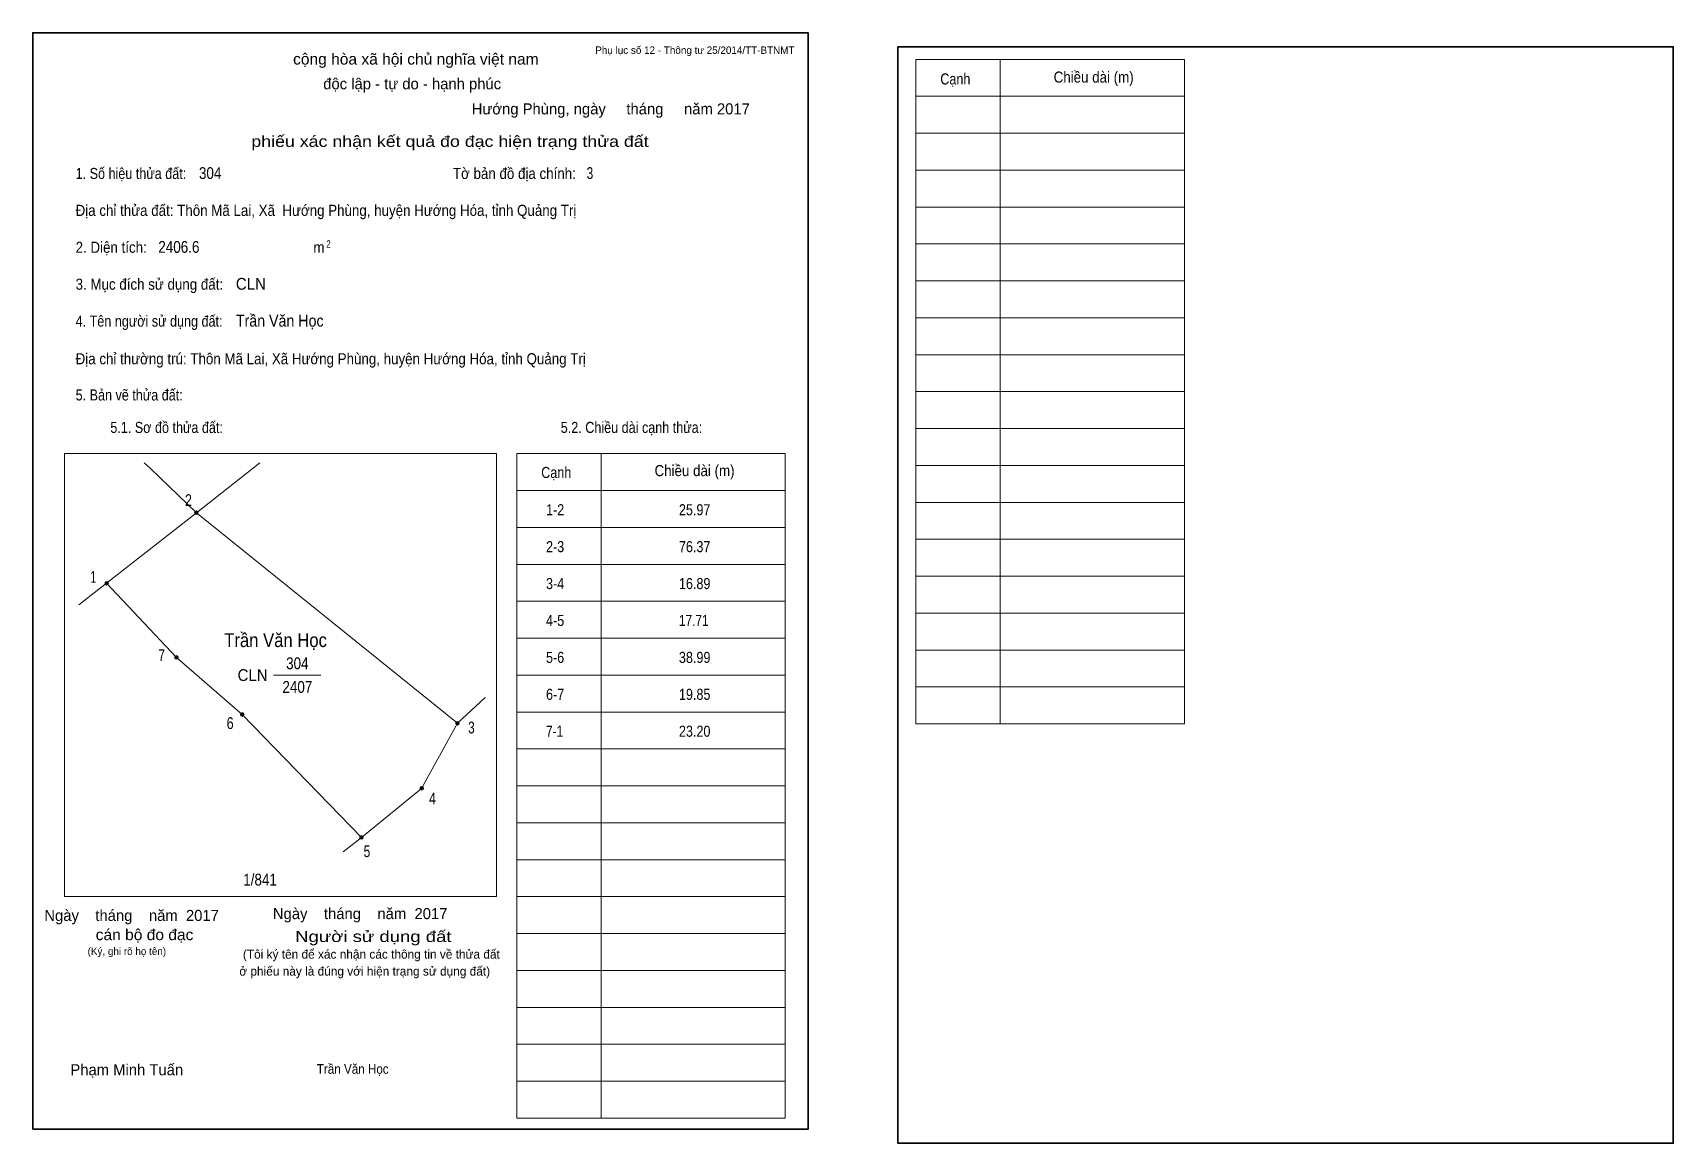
# Model space of a CAD drawing. Header units: centimetres. Extents: x 0 to 44.4, y -0.4 to 29.7.
import ezdxf
from ezdxf.enums import TextEntityAlignment as Align

# ---------------------------------------------------------------- set-up
doc = ezdxf.new("R2010")
doc.units = ezdxf.units.CM
doc.header["$LTSCALE"] = 0.12
for name, color, linetype in [('2', 7, 'Continuous'), ('30', 7, 'Continuous'), ('34', 7, 'Continuous')]:
    doc.layers.add(name, color=color, linetype=linetype)
for name, color, linetype, lineweight in [('32', 7, 'Continuous', 13), ('33', 7, 'Continuous', 13), ('6', 7, 'Continuous', 13), ('63', 7, 'Continuous', 13)]:
    doc.layers.add(name, color=color, linetype=linetype, lineweight=lineweight)

msp = doc.modelspace()

# ---------------------------------------------------------------- hatches: boundary and pattern name
at = {"layer": '32'}
for points in [[(4.4797, 16.6968, 1), (4.3797, 16.6968, 1)], [(2.05, 14.7904, 1), (1.95, 14.7904, 1)], [(3.9386, 12.7793, 1), (3.8386, 12.7793, 1)], [(5.7225, 11.2332, 1), (5.6225, 11.2332, 1)], [(11.55, 10.9954, 1), (11.45, 10.9954, 1)], [(10.5831, 9.234, 1), (10.4831, 9.234, 1)], [(8.9502, 7.9044, 1), (8.8502, 7.9044, 1)]]:
    msp.add_hatch(color=256, dxfattribs=at).paths.add_polyline_path(points)

# ---------------------------------------------------------------- linework, layer by layer
for centre in [(4.4297, 16.6968), (2, 14.7904), (3.8886, 12.7793), (5.6725, 11.2332), (11.5, 10.9954), (10.5331, 9.234), (8.9002, 7.9044)]:
    msp.add_circle(centre, 0.05, dxfattribs=at)
at = {"layer": '33'}
msp.add_line((6.52, 12.3), (7.8, 12.3), dxfattribs=at)
at = {"layer": '6'}
for p, q in [((6.15, 18.05), (4.43, 16.7)), ((10.53, 9.23), (11.5, 11))]:
    msp.add_line(p, q, dxfattribs=at)
for points in [[(3.02, 18.05), (3.18, 17.91), (3.44, 17.65), (4.43, 16.7)], [(4.43, 16.7), (2, 14.79), (1.25, 14.2)], [(4.43, 16.7), (11.5, 11), (12.25, 11.69)], [(8.9, 7.9), (5.67, 11.23), (3.89, 12.78), (2, 14.79)], [(8.41, 7.51), (8.9, 7.9), (10.53, 9.23)]]:
    msp.add_lwpolyline(points, dxfattribs=at)
at = {"layer": '63'}
for p, q in [((23.92, 28.98), (31.19, 28.98)), ((23.92, 10.98), (23.92, 28.98)), ((26.2, 10.98), (26.2, 28.98)), ((31.19, 10.98), (31.19, 28.98)), ((23.92, 27.98), (31.19, 27.98)), ((23.92, 26.98), (31.19, 26.98)), ((23.92, 25.98), (31.19, 25.98)), ((23.92, 24.98), (31.19, 24.98)), ((23.92, 23.98), (31.19, 23.98)), ((23.92, 22.98), (31.19, 22.98)), ((23.92, 21.98), (31.19, 21.98)), ((23.92, 20.98), (31.19, 20.98)), ((23.92, 19.98), (31.19, 19.98)), ((23.92, 18.98), (31.19, 18.98)), ((0.86, 18.3), (12.56, 18.3)), ((0.86, 6.3), (0.86, 18.3)), ((12.56, 6.3), (12.56, 18.3)), ((13.11, 18.3), (20.38, 18.3)), ((13.11, 0.3), (13.11, 18.3)), ((15.39, 0.3), (15.39, 18.3)), ((20.38, 0.3), (20.38, 18.3)), ((23.92, 17.98), (31.19, 17.98)), ((13.11, 17.3), (20.38, 17.3)), ((23.92, 16.98), (31.19, 16.98)), ((13.11, 16.3), (20.38, 16.3)), ((23.92, 15.98), (31.19, 15.98)), ((13.11, 15.3), (20.38, 15.3)), ((23.92, 14.98), (31.19, 14.98)), ((13.11, 14.3), (20.38, 14.3)), ((23.92, 13.98), (31.19, 13.98)), ((13.11, 13.3), (20.38, 13.3)), ((23.92, 12.98), (31.19, 12.98)), ((13.11, 12.3), (20.38, 12.3)), ((23.92, 11.98), (31.19, 11.98)), ((13.11, 11.3), (20.38, 11.3)), ((23.92, 10.98), (31.19, 10.98)), ((13.11, 10.3), (20.38, 10.3)), ((13.11, 9.3), (20.38, 9.3)), ((13.11, 8.3), (20.38, 8.3)), ((13.11, 7.3), (20.38, 7.3)), ((0.86, 6.3), (12.56, 6.3)), ((13.11, 6.3), (20.38, 6.3)), ((13.11, 5.3), (20.38, 5.3)), ((13.11, 4.3), (20.38, 4.3)), ((13.11, 3.3), (20.38, 3.3)), ((13.11, 2.3), (20.38, 2.3)), ((13.11, 1.3), (20.38, 1.3)), ((13.11, 0.3), (20.38, 0.3))]:
    msp.add_line(p, q, dxfattribs=at)
at = {"layer": '63', "lineweight": 35}
for points in [[(0, 0), (0, 29.7), (21, 29.7), (21, 0)], [(23.43, -0.38), (23.43, 29.32), (44.43, 29.32), (44.43, -0.38)]]:
    msp.add_lwpolyline(points, close=True, dxfattribs=at)

# ---------------------------------------------------------------- texts
at = {"layer": '2', "width": 0.9}
for height, p in [(0.3746, (6.575, 13.06)), (0.2622, (8.665, 1.5))]:
    msp.add_text('Trần Văn Học', height=height, dxfattribs=at).set_placement(p, align=Align.CENTER)
at = {"layer": '30'}
for s, height, width, p in [('1-2', 0.3, 0.85, (13.9, 16.63)), ('25.97', 0.3, 0.85, (17.5, 16.63)), ('2-3', 0.3, 0.85, (13.9, 15.63)), ('76.37', 0.3, 0.85, (17.5, 15.63)), ('3-4', 0.3, 0.85, (13.9, 14.63)), ('16.89', 0.3, 0.85, (17.5, 14.63)), ('4-5', 0.3, 0.85, (13.9, 13.63)), ('17.71', 0.3, 0.8, (17.5, 13.63)), ('5-6', 0.3, 0.85, (13.9, 12.63)), ('38.99', 0.3, 0.85, (17.5, 12.63)), ('6-7', 0.3, 0.85, (13.9, 11.63)), ('19.85', 0.3, 0.85, (17.5, 11.63)), ('7-1', 0.3, 0.8, (13.9, 10.63)), ('23.20', 0.3, 0.85, (17.5, 10.63)), ('1/841', 0.32, 0.85, (5.7, 6.6))]:
    msp.add_text(s, height=height, dxfattribs=dict(at, width=width)).set_placement(p)
at = {"layer": '32'}
for s, width, p in [('2', 0.8, (4.215, 16.88)), ('1', 0.65, (1.64, 14.8)), ('7', 0.75, (3.49, 12.68)), ('6', 0.8, (5.345, 10.84)), ('3', 0.75, (11.88, 10.72)), ('4', 0.8, (10.825, 8.8)), ('5', 0.75, (9.05, 7.37))]:
    msp.add_text(s, height=0.32, dxfattribs=dict(at, width=width)).set_placement(p, align=Align.CENTER)
at = {"layer": '33', "width": 0.95}
msp.add_text('CLN', height=0.32, dxfattribs=at).set_placement((6.36, 12.14), align=Align.RIGHT)
at = {"layer": '33', "width": 0.85}
for s, p in [('304', (7.165, 12.46)), ('2407', (7.165, 11.82))]:
    msp.add_text(s, height=0.32, dxfattribs=at).set_placement(p, align=Align.CENTER)
at = {"layer": '34'}
for s, width, p in [('304', 0.85, (4.5, 25.74)), ('3', 0.75, (15, 25.74)), ('2406.6', 0.85, (3.4, 23.74)), ('CLN', 0.95, (5.5, 22.74)), ('Trần Văn Học', 0.9, (5.5, 21.74))]:
    msp.add_text(s, height=0.32, dxfattribs=dict(at, width=width)).set_placement(p)
at = {"layer": '63'}
for s, height, p in [('Phụ lục số 12 - Thông tư 25/2014/TT-BTNMT', 0.2, (20.63, 29.13)), ('Ngày    tháng    năm  2017', 0.3, (5.04, 5.64)), ('Ngày    tháng    năm  2017', 0.3, (11.23, 5.69)), ('(Ký, ghi rõ họ tên)', 0.2, (3.61, 4.72))]:
    msp.add_text(s, height=height, dxfattribs=at).set_placement(p, align=Align.RIGHT)
at = {"layer": '63', "width": 1.05}
msp.add_text('cộng hòa xã hội chủ nghĩa việt nam', height=0.3, dxfattribs=at).set_placement((10.375, 28.84), align=Align.CENTER)
at = {"layer": '63'}
for s, height, p in [('độc lập - tự do - hạnh phúc', 0.3, (10.275, 28.17)), ('Hướng Phùng, ngày     tháng     năm 2017', 0.3, (15.655, 27.49)), ('(Tôi ký tên để xác nhận các thông tin về thửa đất ', 0.24, (9.215, 4.62)), ('ở phiếu này là đúng với hiện trạng sử dụng đất)', 0.24, (8.99, 4.16)), ('Phạm Minh Tuấn', 0.3, (2.545, 1.46))]:
    msp.add_text(s, height=height, dxfattribs=at).set_placement(p, align=Align.CENTER)
for s, height, width, p in [('Cạnh', 0.3, 0.85, (24.58, 28.3)), ('Chiều dài (m)', 0.3, 0.9, (27.65, 28.35)), ('1. Số hiệu thửa đất:', 0.3, 0.85, (1.16, 25.74)), ('Tờ bản đồ địa chính:', 0.3, 0.9, (11.38, 25.74)), ('Địa chỉ thửa đất: Thôn Mã Lai, Xã  Hướng Phùng, huyện Hướng Hóa, tỉnh Quảng Trị', 0.3, 0.9, (1.16, 24.74)), ('2. Diện tích:', 0.3, 0.9, (1.16, 23.74)), ('2', 0.2, 0.8, (7.95, 23.88)), ('m', 0.3, 0.9, (7.6, 23.74)), ('3. Mục đích sử dụng đất:', 0.3, 0.9, (1.16, 22.74)), ('4. Tên người sử dụng đất:', 0.3, 0.85, (1.16, 21.74)), ('Địa chỉ thường trú: Thôn Mã Lai, Xã Hướng Phùng, huyện Hướng Hóa, tỉnh Quảng Trị', 0.3, 0.9, (1.16, 20.72)), ('5. Bản vẽ thửa đất:', 0.3, 0.85, (1.16, 19.74)), ('5.1. Sơ đồ thửa đất:', 0.3, 0.85, (2.1, 18.86)), ('5.2. Chiều dài cạnh thửa:', 0.3, 0.85, (14.3, 18.86)), ('Cạnh', 0.3, 0.85, (13.77, 17.64)), ('Chiều dài (m)', 0.3, 0.9, (16.84, 17.69))]:
    msp.add_text(s, height=height, dxfattribs=dict(at, width=width)).set_placement(p)
for s, width, p in [('phiếu xác nhận kết quả đo đạc hiện trạng thửa đất', 1.2, (16.68, 26.61)), ('cán bộ đo đạc', 1.05, (4.35, 5.12)), ('Người sử dụng đất', 1.25, (11.34, 5.07))]:
    msp.add_text(s, height=0.3, dxfattribs=dict(at, width=width)).set_placement(p, align=Align.RIGHT)

doc.saveas('drawing.dxf')
